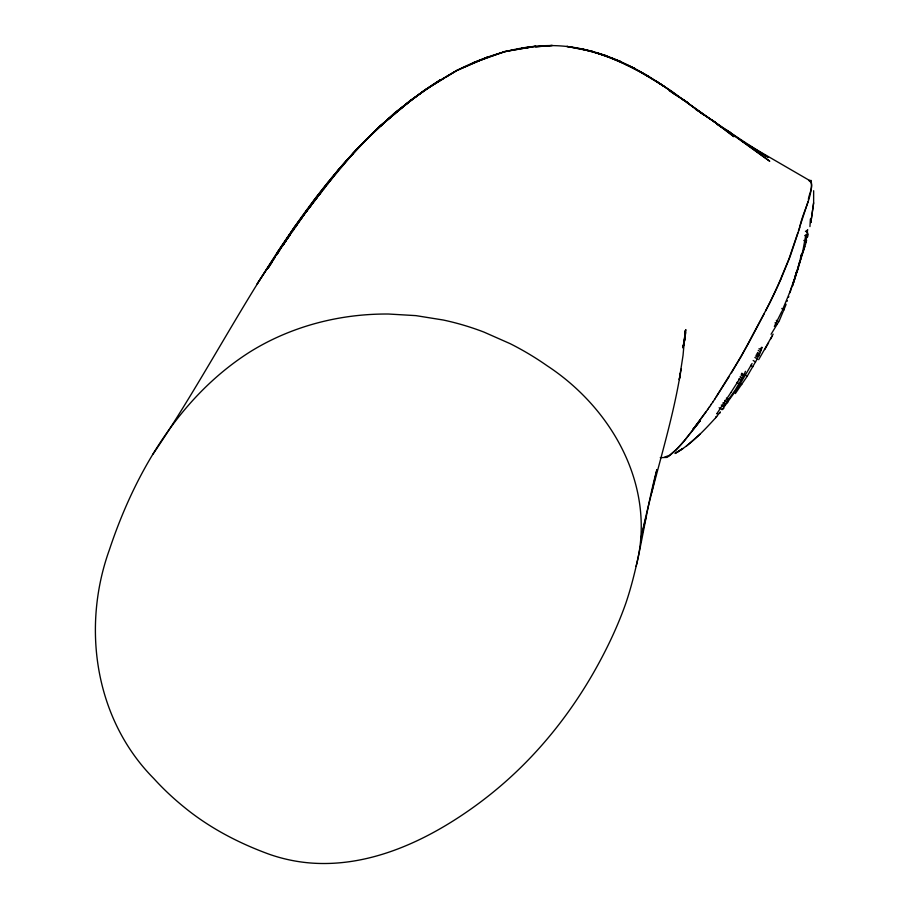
<?xml version="1.0" encoding="UTF-8"?>
<svg xmlns="http://www.w3.org/2000/svg" width="909" height="909" viewBox="0 0 909 909"><rect width="100%" height="100%" fill="white"/><g stroke="black" fill="none" stroke-linecap="round" stroke-linejoin="round"><path stroke-width="1.36" d="M813.635 202.855L810.851 222.512L813.635 202.855L813.657 190.72M684.659 341.057L685.284 330.49L683.034 355.396L679.284 379.61L681.159 369.088M799.022 264.792L805.76 243.464L807.669 229.591M684.704 340.182L685.772 329.569L683.079 347.193L683.659 344.67M745.425 371.304L744.141 374.713L741.755 373.235M805.885 234.602L802.863 250.793M680.409 373.19C671.194 428.878 652.446 482.452 641.152 537.708M683.613 345.34L682.954 347.999L685.75 332.66M801.568 254.543L801.34 255.724M636.095 566.387C656.821 487.338 612.564 408.641 547.093 365.736A273.927 249.657 17.4 0 0 510.131 343.659L483.918 332.08A247.35 225.432 17.4 0 0 443.319 320.025L415.902 315.628L388.495 314.025A258.315 235.431 17.4 0 0 284.369 334.171A252.702 230.318 17.4 0 0 249.93 351.931C179.562 396.574 135.123 472.271 109.387 549.797C81.537 627.005 94.741 718.939 153.689 778.422A265.735 242.192 17.4 0 0 183.902 806.953C209.24 827.781 238.59 843.097 269.325 854.29A150.871 137.509 17.4 0 0 310.174 862.971C364.35 867.3 416.742 845.188 461.068 815.782A447.046 407.437 17.4 0 0 502.904 783.978C538.707 752.913 568.75 715.474 592.498 674.501C605.564 651.821 617.029 628.164 625.756 603.474C640.538 560.001 644.765 513.846 656.9 469.646L651.764 492.314M762.151 347.465L758.515 356.419M809.953 226.58L810.385 219.046M796.829 271.337L794.011 280.722M801.261 256.133L800.693 258.633L800.556 257.713M802.886 250.679L798.034 268.894M683.068 347.124L683.659 344.602M800.34 258.645L800.738 257.724M800.659 258.792L794 280.995M802.022 254.452L802.863 252.225M640.811 539.207L645.81 518.141M799.613 261.712L796.125 274.563M808.271 233.931L807.749 235.999M806.488 231.681L806.862 230.386M801.113 255.429L801.386 254.418M807.658 236.351L807.431 237.249M798.647 265.519L798.988 264.905M795.92 274.938L796.5 273.643M806.613 240.306L806.397 241.067M806.135 241.987L806.306 241.374M795.682 275.802L795.989 275.143M795.693 274.529L792.534 285.937M808.385 199.401C808.794 194.185 815.123 183.857 809.18 180.88M796.159 272.995L796.341 272.405M795.67 276.075L795.33 275.711M808.09 201.48L798.432 230.92M796.386 272.245L796.443 271.757M795.523 276.563L794.034 281.176M800.079 225.659C803.351 210.672 813.146 195.765 811.18 180.471L809.01 180.482M799.886 227.227L790.012 256.838L780.672 279.711M804.806 246.453L804.045 248.805M797.875 232.681L788.898 259.099L779.093 282.733A205.116 22.555 -58.4 0 1 767.151 307.878L765.617 310.923M797.932 269.223L796.943 272.302M793.523 281.415L789.739 292.368M785.592 305.663L779.377 320.547L771.059 334.307M793.966 281.404L793.114 283.892M803.795 249.532L803.113 251.509M793.068 284.04L792.478 285.733M785.762 305.14L786.092 304.208M788.842 296.573L788.626 297.175M787.387 300.618L787.149 301.265M789.466 293.312L790.182 291.334M793.341 282.494L793.773 281.347L793.102 283.506M789.512 292.971L782.24 310.435M791.478 287.892L791.762 287.13M791.341 288.857L791.364 288.198M761.322 350.101L759.026 348.681M790.853 290.164L790.012 292.334M801.829 255.009L801.318 256.327M760.594 351.863L758.231 350.408M759.731 353.862L757.458 352.465M781.695 311.605L774.354 326.433M758.583 356.26L756.299 354.76M764.06 314.014L748.323 343.636L731.461 372.815M743.869 375.235L741.449 373.792M757.958 357.51L755.663 355.976M757.333 358.714L747.187 376.269L744.823 374.815M758.663 359.691L773.15 334.171M770.514 339.182L772.332 335.728M752.095 363.475L737.733 388.018L722.019 409.777M741.04 375.019L743.301 376.315L735.551 389.484M764.764 349.545L768.571 342.761M742.369 377.985L740.131 376.599M740.165 378.042L731.006 392.358M729.2 376.531L716.315 396.756M717.042 413.39L730.904 392.54M747.028 376.531L735.336 393.563M152.996 454.125C243.805 320.843 308.799 152.632 456.807 70.493C494.769 50.984 538.912 39.621 581.408 48.847C617.325 56.085 649.503 75.106 678.591 96.74C649.446 75.197 616.995 56.994 581.408 48.847L607.03 56.017L596.088 52.711L621.086 61.732L610.905 57.949L635.243 68.72L625.881 64.505L649.537 76.924L641.027 72.3L663.979 86.275L656.366 81.287L671.933 91.411L703.793 114.807L687.124 102.672M737.506 382.269L737.097 382.905M290.596 234.181L282.585 245.737L294.414 227.227L328.728 181.868L294.414 227.227L276.359 255.327M268.075 268.2L274.848 257.667M735.245 389.961L724.621 405.107M268.121 268.155L271.927 262.258M277.256 253.997L279.54 250.452M714.531 399.437L741.062 356.782L769.957 302.606A205.559 22.611 -58.4 0 0 780.672 279.711M712.758 402.073L714.917 398.994M710.997 404.653L713.167 401.585M282.585 245.737L285.744 241.158M288.108 237.726L290.471 234.295M293.618 229.727L296.766 225.148M299.925 220.58C319.423 191.469 341.898 164.381 366.407 139.361L339.375 168.688L314.753 200.639M709.247 407.175L711.417 404.141M292.198 231.875L293.8 229.557M295.402 227.25L315.423 198.378L353.147 153.371L339.375 168.688L327.274 184.459M707.52 409.652L709.679 406.664M707.952 409.141L692.988 429.412L700.191 420.651L697.362 424.446L684.261 440.899A138.759 15.26 -58.4 0 1 675.535 450.466L668.956 456.182L666.638 457.397L664.57 457.147M706.225 411.584L692.988 429.412M760.538 348.681L761.708 347.249M727.814 402.21L727.359 402.812M700.191 420.651L684.579 440.388A138.498 15.226 -58.4 0 1 676.046 449.705L669.615 455.239L666.149 456.557M305.572 212.706L311.412 205.036M309.98 206.991L316.9 197.98M319.491 194.594L322.093 191.22M323.82 188.97L325.547 186.709M724.416 405.38L723.791 406.175M720.371 411.868L716.133 417.117L716.735 416.561M723.53 406.505L721.28 405.028M723.894 408.13L723.2 408.959M716.383 416.811L715.519 417.856L716.167 417.083M721.428 409.084L719.144 407.755M720.076 412.686L719.519 413.334M715.201 418.288C703.191 431.4 690.692 444.706 675.023 453.489L682.875 448.512L676.807 452.341M717.519 413.402L716.894 413.913M686.397 446.103L700.26 433.957M396.529 112.284L409.993 100.638L440.638 79.617C407.959 100.206 378.78 125.885 352.408 154.03L380.314 125.783L409.777 101.308L424.946 89.957L394.858 112.807L380.485 126.078L395.495 113.17M444.217 78.129L425.696 89.48L456.807 70.493L488.213 56.812L456.807 70.493L446.501 76.742M489.087 57.085L473.396 62.755L504.893 51.54L535.731 46.234L504.893 51.54L490.394 56.608M532.413 47.029L521.846 48.007L531.549 47.2M535.049 46.779L552.342 45.45L535.708 46.848M660.252 457.659L666.638 457.397M810.737 181.164L747.607 144.542M741.505 140.997L743.948 142.406M751.186 147.19L768.219 157.427L726.621 130.317L769.753 161.245L730.575 132.737L700.01 112.114M726.621 130.317L730.575 132.737L717.156 124.51M805.419 231.17L807.658 232.545M804.715 235.488L807.112 236.965M803.817 240.43L806.135 241.862M781.785 308.446L784.115 309.867M776.297 320.343L778.706 321.82M775.025 322.809L777.388 324.263M756.902 353.578L759.197 354.999M754.868 357.442L757.242 358.896M753.163 360.509L755.572 361.987M750.584 365.35L752.891 366.759M738.778 378.939L741.051 380.337M739.381 383.064L741.767 384.541M736.688 382.439L739.006 383.871M726.393 398.085L728.768 399.551M724.712 400.426L727.075 401.88M722.905 402.88L725.234 404.312M673.717 93.616L675.955 95.047M679.318 97.195L687.738 102.603L669.342 90.832M697.692 110.603L695.374 109.08L716.133 123.09L733.938 136.702L711.611 119.704L716.133 123.09L681.557 98.626L684.897 101.047M269.632 264.86L257.167 283.858L289.107 235.386L307.299 209.718L276.518 253.691L289.107 235.386L269.632 264.86M380.314 125.783L366.122 139.759L394.858 112.807L409.777 101.308L380.314 125.783M579.147 48.62L566.83 46.404L593.054 51.631L579.147 48.62"/></g></svg>
